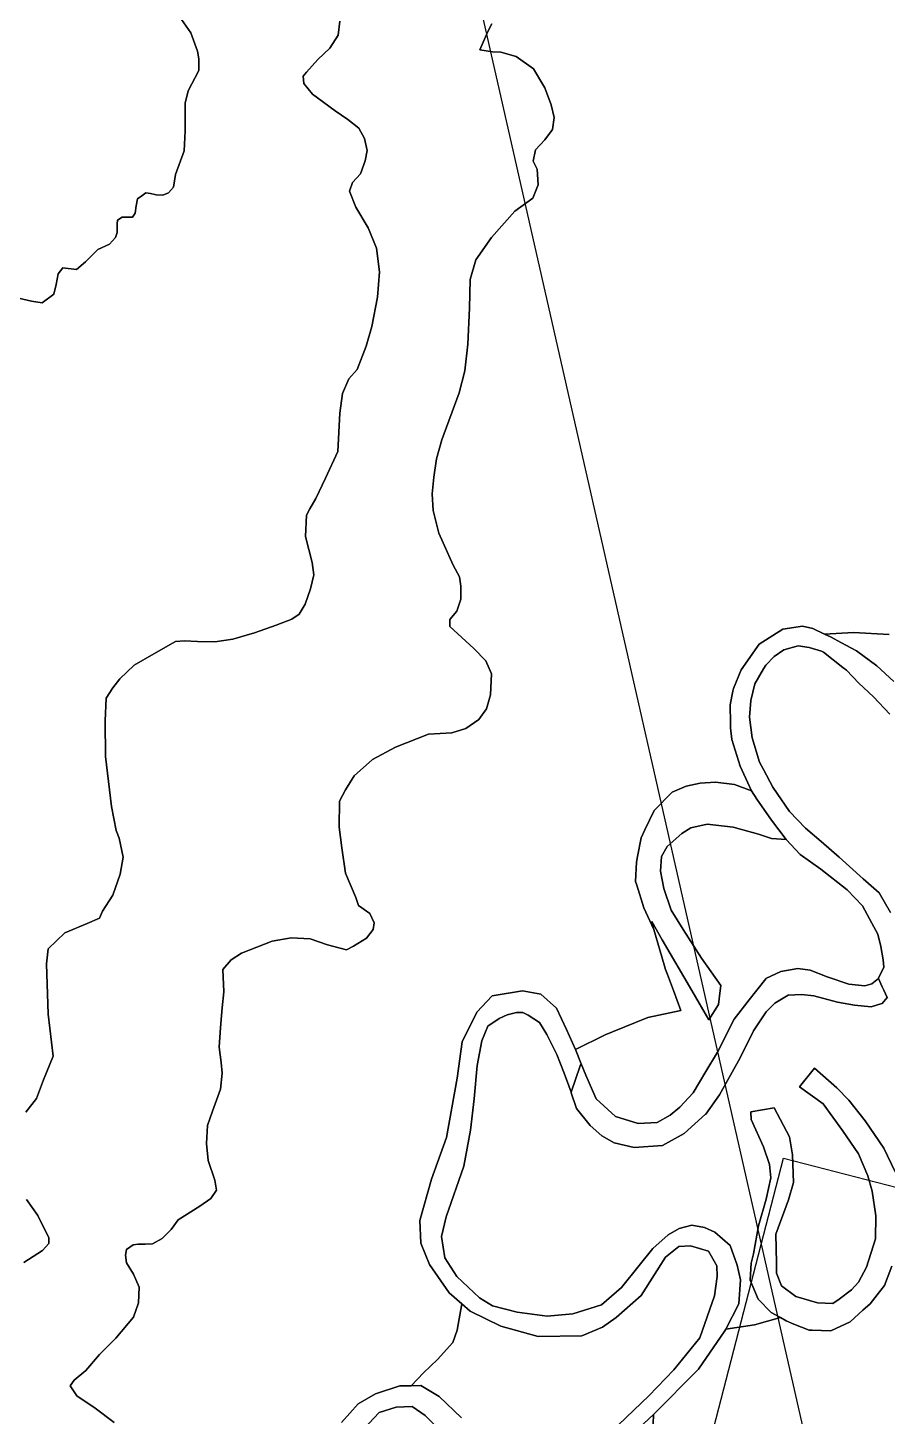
# Model space of a CAD drawing. Header units: inches. Extents: x 288635 to 1232953, y 676945 to 1655780.
# Drawn here: x 425495 to 442106, y 1046523 to 1073372 of the extents above; entities that cross this region are included whole.
import ezdxf

# ---------------------------------------------------------------- set-up
doc = ezdxf.new("R2010")
doc.units = ezdxf.units.IN
doc.header["$MEASUREMENT"] = 0
doc.layers.add('Images', color=7, linetype='Continuous')
picture_1 = doc.add_image_def('image10.jpg', size_in_pixel=(2573, 3746))
picture_2 = doc.add_image_def('image11.jpg', size_in_pixel=(2580, 3737))

msp = doc.modelspace()

# ---------------------------------------------------------------- linework, layer by layer
at = {"color": 1}
for points in [[(428422.4812, 1073594.187), (428644.7316, 1073276.6864), (428777.0235, 1072916.8524), (428803.4819, 1072773.9771), (428803.4819, 1072546.4349), (428597.1065, 1072154.8508), (428533.6064, 1071911.4337), (428533.6064, 1071376.9743), (428517.7313, 1070990.6818), (428352.9126, 1070536.3167), (428311.3559, 1070287.0563), (428213.9891, 1070176.9894), (428103.9222, 1070134.656), (427976.9219, 1070143.1227), (427866.855, 1070164.2894), (427777.9549, 1070176.9894), (427697.5214, 1070121.956), (427612.8545, 1070062.6892), (427591.6878, 1069931.4556), (427570.5211, 1069787.522), (427519.721, 1069707.0885), (427413.8875, 1069711.3218), (427316.5206, 1069707.0885), (427227.6204, 1069652.0551), (427219.1537, 1069580.0883), (427223.3871, 1069410.7546), (427189.5204, 1069313.3877), (427070.9868, 1069187.2341), (426848.7363, 1069086.6923), (426610.6109, 1068843.2751), (426435.9855, 1068695.1081), (426171.4016, 1068732.1499), (426081.4431, 1068615.733), (426044.4014, 1068409.3576), (425996.7763, 1068218.8572), (425774.5259, 1068054.8152), (425568.1504, 1068086.5653), (425203.0247, 1068165.9404)], [(425203.0247, 1068165.9404), (425568.1504, 1068086.5653), (425774.5259, 1068054.8152), (425996.7763, 1068218.8572), (426044.4014, 1068409.3576), (426081.4431, 1068615.733), (426171.4016, 1068732.1499), (426435.9855, 1068695.1081), (426610.6109, 1068843.2751), (426848.7363, 1069086.6923), (427070.9868, 1069187.2341), (427189.5204, 1069313.3877), (427223.3871, 1069410.7546), (427219.1537, 1069580.0883), (427227.6204, 1069652.0551), (427316.5206, 1069707.0885), (427413.8875, 1069711.3218), (427519.721, 1069707.0885), (427570.5211, 1069787.522), (427591.6878, 1069931.4556), (427612.8545, 1070062.6892), (427697.5214, 1070121.956), (427777.9549, 1070176.9894), (427866.855, 1070164.2894), (427976.9219, 1070143.1227), (428103.9222, 1070134.656), (428213.9891, 1070176.9894), (428311.3559, 1070287.0563), (428352.9126, 1070536.3167), (428517.7313, 1070990.6818), (428533.6064, 1071376.9743), (428533.6064, 1071911.4337), (428597.1065, 1072154.8508), (428803.4819, 1072546.4349), (428803.4819, 1072773.9771), (428777.0235, 1072916.8524), (428644.7316, 1073276.6864), (428422.4812, 1073594.187)], [(431527.1965, 1073499.5215), (431494.5841, 1073226.8265), (431332.0238, 1072977.906), (431098.3433, 1072759.4655), (430884.9829, 1072515.625), (430818.9428, 1072434.3449), (430829.1028, 1072292.1046), (430996.7431, 1072088.9042), (431438.704, 1071763.7835), (431682.5445, 1071596.1432), (431895.9049, 1071433.5829), (432002.5852, 1071230.3825), (432053.3853, 1071001.782), (432017.8252, 1070798.5816), (431926.385, 1070549.6611), (431773.9847, 1070382.0208), (431713.0246, 1070214.3804), (431834.9448, 1069904.4998), (432073.7053, 1069503.179), (432236.2656, 1069106.9382), (432292.1457, 1068649.7373), (432251.5056, 1068162.0563), (432144.8254, 1067598.1752), (432033.0652, 1067212.0944), (431860.3449, 1066765.0535), (431697.7845, 1066582.1732), (431575.8643, 1066302.7726), (431525.0642, 1065916.6918), (431484.4241, 1065180.0904), (431250.7436, 1064661.9293), (431062.7833, 1064270.7685), (430945.943, 1064067.5681), (430884.9829, 1063945.6479), (430864.6629, 1063534.1671), (430991.6631, 1063031.2461), (431022.1432, 1062792.4856), (430956.1031, 1062523.2451), (430854.5029, 1062223.5245), (430742.7426, 1062030.4841), (430600.5023, 1061939.0439), (430295.7017, 1061822.2037), (429874.0609, 1061669.8033), (429457.5001, 1061547.8831), (429112.0594, 1061497.083), (428776.7787, 1061502.163), (428522.7782, 1061517.403), (428350.0578, 1061502.163), (427928.417, 1061268.4825), (427552.4962, 1061044.9621), (427273.0957, 1060780.8016), (427141.0154, 1060608.0812), (427008.9352, 1060409.9608), (426988.6151, 1059967.9999), (426998.7751, 1059282.1986), (427115.6154, 1058311.9166), (427201.9755, 1057849.6357), (427257.8557, 1057702.3154), (427339.1358, 1057331.4747), (427278.1757, 1057006.354), (427141.0154, 1056599.9532), (426941.4628, 1056287.3421), (426882.196, 1056151.8751), (426645.1288, 1056050.2749), (426213.328, 1055872.4746), (425891.594, 1055559.2073), (425857.7272, 1055271.3401), (425891.594, 1054297.6714), (425984.7275, 1053484.8698), (425798.4605, 1053027.6689), (425662.9935, 1052663.6015), (425459.7931, 1052401.1343)], [(425459.7931, 1052401.1343), (425662.9935, 1052663.6015), (425798.4605, 1053027.6689), (425984.7275, 1053484.8698), (425891.594, 1054297.6714), (425857.7272, 1055271.3401), (425891.594, 1055559.2073), (426213.328, 1055872.4746), (426645.1288, 1056050.2749), (426882.196, 1056151.8751), (426941.4628, 1056287.3421), (427141.0154, 1056599.9532), (427278.1757, 1057006.354), (427339.1358, 1057331.4747), (427257.8557, 1057702.3154), (427201.9755, 1057849.6357), (427115.6154, 1058311.9166), (426998.7751, 1059282.1986), (426988.6151, 1059967.9999), (427008.9352, 1060409.9608), (427141.0154, 1060608.0812), (427273.0957, 1060780.8016), (427552.4962, 1061044.9621), (427928.417, 1061268.4825), (428350.0578, 1061502.163), (428522.7782, 1061517.403), (428776.7787, 1061502.163), (429112.0594, 1061497.083), (429457.5001, 1061547.8831), (429874.0609, 1061669.8033), (430295.7017, 1061822.2037), (430600.5023, 1061939.0439), (430742.7426, 1062030.4841), (430854.5029, 1062223.5245), (430956.1031, 1062523.2451), (431022.1432, 1062792.4856), (430991.6631, 1063031.2461), (430864.6629, 1063534.1671), (430884.9829, 1063945.6479), (430945.943, 1064067.5681), (431062.7833, 1064270.7685), (431250.7436, 1064661.9293), (431484.4241, 1065180.0904), (431525.0642, 1065916.6918), (431575.8643, 1066302.7726), (431697.7845, 1066582.1732), (431860.3449, 1066765.0535), (432033.0652, 1067212.0944), (432144.8254, 1067598.1752), (432251.5056, 1068162.0563), (432292.1457, 1068649.7373), (432236.2656, 1069106.9382), (432073.7053, 1069503.179), (431834.9448, 1069904.4998), (431713.0246, 1070214.3804), (431773.9847, 1070382.0208), (431926.385, 1070549.6611), (432017.8252, 1070798.5816), (432053.3853, 1071001.782), (432002.5852, 1071230.3825), (431895.9049, 1071433.5829), (431682.5445, 1071596.1432), (431438.704, 1071763.7835), (430996.7431, 1072088.9042), (430829.1028, 1072292.1046), (430818.9428, 1072434.3449), (430884.9829, 1072515.625), (431098.3433, 1072759.4655), (431332.0238, 1072977.906), (431494.5841, 1073226.8265), (431527.1965, 1073499.5215)], [(427162.5673, 1046401.9501), (426794.2665, 1046681.3507), (426442.8992, 1046914.1845), (426315.8989, 1047108.9182), (426392.0991, 1047223.2184), (426616.4662, 1047409.4855), (426883.1667, 1047718.5194), (427196.434, 1048031.7867), (427535.1014, 1048438.1875), (427632.4682, 1048713.3548), (427645.1682, 1049018.1554), (427539.3347, 1049267.9225), (427403.8678, 1049488.0563), (427382.701, 1049636.2233), (427399.6344, 1049746.2902), (427530.868, 1049839.4237), (427628.2349, 1049847.8904), (427763.7018, 1049847.8904), (427907.6354, 1049856.357), (428089.6691, 1049962.1906), (428267.4695, 1050135.7576), (428403.1481, 1050323.0124), (428819.7089, 1050587.1729), (429033.0693, 1050734.4932), (429139.7496, 1050897.0536), (429109.2695, 1051085.0139), (428982.2692, 1051466.0147), (428951.7892, 1051796.2154), (428967.0292, 1052141.6561), (429063.5494, 1052421.0566), (429221.0297, 1052847.7775), (429251.5098, 1053157.6581), (429231.1897, 1053360.8585), (429195.6297, 1053660.5791), (429221.0297, 1054041.5799), (429251.5098, 1054422.5806), (429281.9898, 1054732.4612), (429266.7498, 1055159.1821), (429424.2301, 1055347.1425), (429627.113, 1055474.2486), (430219.7809, 1055707.0824), (430584.9066, 1055770.5825), (430950.0323, 1055754.7074), (431288.6997, 1055638.2905), (431653.8254, 1055543.0404), (431791.409, 1055611.8322), (432040.1179, 1055765.2908), (432167.1181, 1055934.6245), (432188.2848, 1056066.9164), (432108.9097, 1056246.8334), (431886.6592, 1056400.2921), (431833.7424, 1056553.7507), (431632.6587, 1057024.71), (431563.8669, 1057516.836), (431516.2418, 1057913.7118), (431518.4643, 1058419.0669), (431632.7645, 1058634.9674), (431804.2149, 1058908.0179), (432159.8156, 1059219.1685), (432604.3165, 1059460.469), (433239.3178, 1059714.4695), (433690.1687, 1059739.8696), (433963.2192, 1059822.4197), (434210.8697, 1059993.8701), (434363.27, 1060203.4205), (434439.4702, 1060470.121), (434458.5202, 1060876.5219), (434350.57, 1061130.5224), (434115.6195, 1061365.4728), (433652.0686, 1061797.2737), (433652.0686, 1061930.624), (433785.4189, 1062089.3743), (433861.619, 1062324.3248), (433861.619, 1062571.9752), (433836.219, 1062756.1256), (433715.5687, 1062978.3761), (433442.5182, 1063600.6773), (433328.2179, 1064038.8282), (433309.1679, 1064362.6788), (433340.918, 1064680.1795), (433391.7181, 1065035.7802), (433499.6683, 1065404.0809), (433829.8689, 1066312.1327), (433944.1692, 1066737.5836), (434001.3193, 1067251.9346), (434033.0693, 1067950.436), (434045.7694, 1068502.8871), (434153.7196, 1068883.8879), (434458.5202, 1069315.6887), (434909.3711, 1069823.6898), (435258.6218, 1070077.6903), (435360.222, 1070331.6908), (435341.172, 1070636.4914), (435265.4205, 1070794.776), (435307.754, 1071011.7348), (435487.671, 1071207.5269), (435635.838, 1071403.3189), (435667.588, 1071636.1527), (435609.3796, 1071879.5699), (435487.671, 1072212.9455), (435270.7122, 1072578.0713), (434932.0449, 1072816.1967), (434635.711, 1072900.8636), (434476.9606, 1072906.1552), (434233.5435, 1072948.4887), (434387.0021, 1073297.7394), (434466.3773, 1073451.198)], [(434466.3773, 1073451.198), (434387.0021, 1073297.7394), (434233.5435, 1072948.4887), (434476.9606, 1072906.1552), (434635.711, 1072900.8636), (434932.0449, 1072816.1967), (435270.7122, 1072578.0713), (435487.671, 1072212.9455), (435609.3796, 1071879.5699), (435667.588, 1071636.1527), (435635.838, 1071403.3189), (435487.671, 1071207.5269), (435307.754, 1071011.7348), (435265.4205, 1070794.776), (435341.172, 1070636.4914), (435360.222, 1070331.6908), (435258.6218, 1070077.6903), (434909.3711, 1069823.6898), (434458.5202, 1069315.6887), (434153.7196, 1068883.8879), (434045.7694, 1068502.8871), (434033.0693, 1067950.436), (434001.3193, 1067251.9346), (433944.1692, 1066737.5836), (433829.8689, 1066312.1327), (433499.6683, 1065404.0809), (433391.7181, 1065035.7802), (433340.918, 1064680.1795), (433309.1679, 1064362.6788), (433328.2179, 1064038.8282), (433442.5182, 1063600.6773), (433715.5687, 1062978.3761), (433836.219, 1062756.1256), (433861.619, 1062571.9752), (433861.619, 1062324.3248), (433785.4189, 1062089.3743), (433652.0686, 1061930.624), (433652.0686, 1061797.2737), (434115.6195, 1061365.4728), (434350.57, 1061130.5224), (434458.5202, 1060876.5219), (434439.4702, 1060470.121), (434363.27, 1060203.4205), (434210.8697, 1059993.8701), (433963.2192, 1059822.4197), (433690.1687, 1059739.8696), (433239.3178, 1059714.4695), (432604.3165, 1059460.469), (432159.8156, 1059219.1685), (431804.2149, 1058908.0179), (431632.7645, 1058634.9674), (431518.4643, 1058419.0669), (431516.2418, 1057913.7118), (431563.8669, 1057516.836), (431632.6587, 1057024.71), (431833.7424, 1056553.7507), (431886.6592, 1056400.2921), (432108.9097, 1056246.8334), (432188.2848, 1056066.9164), (432167.1181, 1055934.6245), (432040.1179, 1055765.2908), (431791.409, 1055611.8322), (431653.8254, 1055543.0404), (431288.6997, 1055638.2905), (430950.0323, 1055754.7074), (430584.9066, 1055770.5825), (430219.7809, 1055707.0824), (429627.113, 1055474.2486), (429424.2301, 1055347.1425), (429266.7498, 1055159.1821), (429281.9898, 1054732.4612), (429251.5098, 1054422.5806), (429221.0297, 1054041.5799), (429195.6297, 1053660.5791), (429231.1897, 1053360.8585), (429251.5098, 1053157.6581), (429221.0297, 1052847.7775), (429063.5494, 1052421.0566), (428967.0292, 1052141.6561), (428951.7892, 1051796.2154), (428982.2692, 1051466.0147), (429109.2695, 1051085.0139), (429139.7496, 1050897.0536), (429033.0693, 1050734.4932), (428819.7089, 1050587.1729), (428403.1481, 1050323.0124), (428267.4695, 1050135.7576), (428089.6691, 1049962.1906), (427907.6354, 1049856.357), (427763.7018, 1049847.8904), (427628.2349, 1049847.8904), (427530.868, 1049839.4237), (427399.6344, 1049746.2902), (427382.701, 1049636.2233), (427403.8678, 1049488.0563), (427539.3347, 1049267.9225), (427645.1682, 1049018.1554), (427632.4682, 1048713.3548), (427535.1014, 1048438.1875), (427196.434, 1048031.7867), (426883.1667, 1047718.5194), (426616.4662, 1047409.4855), (426392.0991, 1047223.2184), (426315.8989, 1047108.9182), (426442.8992, 1046914.1845), (426794.2665, 1046681.3507), (427162.5673, 1046401.9501)], [(442142.0356, 1061638.5234), (441456.2342, 1061676.6235), (440896.7038, 1061648.1371), (440669.4117, 1061755.289), (440471.2913, 1061801.0091), (440085.2106, 1061745.129), (439633.0897, 1061455.5684), (439282.569, 1060957.7274), (439135.2487, 1060597.0467), (439123.6821, 1060541.8828), (439069.2085, 1060282.0861), (439075.3923, 1059920.3377), (439076.8559, 1059834.7177), (439104.1484, 1059607.1905), (439262.2489, 1059093.3637), (439485.6027, 1058614.0837), (439153.6637, 1058740.9644), (438787.903, 1058786.6845), (438493.2624, 1058766.3645), (438218.9418, 1058705.4044), (437949.7013, 1058588.5641), (437599.1806, 1058232.9634), (437424.1738, 1057865.092), (437350.2601, 1057709.7224), (437279.6672, 1057344.9923), (437258.8199, 1057237.2814), (437243.5799, 1056861.3607), (437265.4289, 1056790.8801), (437401.0602, 1056353.3597), (437597.0758, 1055937.9517), (437793.327, 1055250.6522), (437818.6294, 1055162.0396), (437862.2313, 1055061.6231), (437973.2535, 1054757.0492), (438114.9633, 1054368.288), (437479.9621, 1054235.9961), (436794.1283, 1053954.6284), (436654.4604, 1053897.3287), (436079.9329, 1053611.4573), (435906.7052, 1054000.8919), (435712.77, 1054414.1965), (435413.0494, 1054683.437), (435057.4487, 1054749.4771), (434473.2475, 1054652.9569), (434173.7446, 1054333.3517), (433889.0464, 1053763.9552), (433792.5262, 1053057.8338), (433589.3258, 1051909.7515), (433294.6852, 1051107.1099), (433071.1647, 1050304.4683), (433091.4848, 1049867.5874), (433259.1251, 1049456.1066), (433640.1259, 1048907.4655), (433885.745, 1048695.6191), (433796.2139, 1048184.187), (433711.547, 1047951.3532), (433415.2131, 1047616.9192), (433144.2792, 1047362.9187), (432903.0477, 1047111.8664), (432685.0839, 1047109.1419), (432217.723, 1046956.7416), (431882.4423, 1046763.7012), (431558.3377, 1046399.7184)], [(442108.5387, 1054607.4243), (442103.3152, 1054619.0095), (442038.2605, 1054763.2955), (442009.9957, 1054825.9845), (441936.5295, 1054988.9267), (441934.3343, 1054993.7955), (442041.0145, 1055207.1559), (442030.8545, 1055349.3962), (441980.0544, 1055608.4767), (441924.1743, 1055847.2372), (441810.8008, 1056056.3918), (441629.5337, 1056390.7983), (441329.8131, 1056700.6789), (440821.812, 1057101.9997), (440425.5713, 1057386.4803), (440151.2507, 1057676.0409), (439871.8501, 1058046.8816), (439587.4051, 1058453.796), (439485.6027, 1058614.0837), (439262.2489, 1059093.3637), (439104.1484, 1059607.1905), (439076.8559, 1059834.7177), (439075.3923, 1059920.3377), (439069.2085, 1060282.0861), (439123.6821, 1060541.8828), (439135.2487, 1060597.0467), (439282.569, 1060957.7274), (439633.0897, 1061455.5684), (440085.2106, 1061745.129), (440471.2913, 1061801.0091), (440669.4117, 1061755.289), (440896.7038, 1061648.1371), (441025.0125, 1061587.6487), (441207.9411, 1061486.9054), (441207.9411, 1061486.9054), (441510.873, 1061324.0516), (441902.4571, 1061030.3635), (442233.187, 1060731.3838)], [(442233.187, 1060731.3838), (441902.4571, 1061030.3635), (441510.873, 1061324.0516), (441207.9411, 1061486.9054), (441025.0125, 1061587.6487), (440896.7038, 1061648.1371), (441456.2342, 1061676.6235), (442142.0356, 1061638.5234)], [(442156.4576, 1060101.6742), (441838.0099, 1060436.4844), (441555.6618, 1060699.4936), (441318.5947, 1060949.2607), (441248.7028, 1061003.6065), (440873.0225, 1061295.7241), (440837.0521, 1061318.4081), (440598.2916, 1061389.5283), (440384.9312, 1061420.0083), (440105.5306, 1061343.8082), (439922.6502, 1061216.8079), (439760.0899, 1061049.1676), (439714.8119, 1060972.6262), (439546.7295, 1060688.4869), (439470.5293, 1060363.3662), (439445.1293, 1060043.3256), (439495.9294, 1059642.0048), (439638.1697, 1059169.5638), (439714.8119, 1059026.7989), (439897.2502, 1058686.9629), (440217.2908, 1058219.6019), (440527.1715, 1057894.4813), (440831.9721, 1057635.4008), (441177.4128, 1057335.6802), (441639.6937, 1056914.0393), (441949.5743, 1056644.7988), (442166.6579, 1056262.2561)], [(442166.6579, 1056262.2561), (441949.5743, 1056644.7988), (441639.6937, 1056914.0393), (441177.4128, 1057335.6802), (440831.9721, 1057635.4008), (440527.1715, 1057894.4813), (440217.2908, 1058219.6019), (439897.2502, 1058686.9629), (439714.8119, 1059026.7989), (439638.1697, 1059169.5638), (439495.9294, 1059642.0048), (439445.1293, 1060043.3256), (439470.5293, 1060363.3662), (439546.7295, 1060688.4869), (439714.8119, 1060972.6262), (439760.0899, 1061049.1676), (439922.6502, 1061216.8079), (440105.5306, 1061343.8082), (440384.9312, 1061420.0083), (440598.2916, 1061389.5283), (440837.0521, 1061318.4081), (440873.0225, 1061295.7241), (441248.7028, 1061003.6065), (441318.5947, 1060949.2607), (441555.6618, 1060699.4936), (441838.0099, 1060436.4844), (442156.4576, 1060101.6742)], [(436911.6524, 1046357.3004), (437495.8536, 1046916.1015), (437983.5345, 1047419.0225), (438486.4555, 1048038.7837), (438765.8561, 1048851.5853), (438816.6562, 1049227.5061), (438811.5762, 1049430.7065), (438654.0959, 1049715.1871), (438303.5752, 1049816.7873), (438080.0547, 1049806.6273), (437820.9742, 1049598.3468), (437348.5333, 1048856.6654), (436865.9323, 1048429.9445), (436601.7718, 1048241.9841), (436205.531, 1048074.3438), (435357.1693, 1048064.1838), (434640.8879, 1048262.3042), (434046.5267, 1048556.9448), (433885.745, 1048695.6191), (433640.1259, 1048907.4655), (433259.1251, 1049456.1066), (433091.4848, 1049867.5874), (433071.1647, 1050304.4683), (433294.6852, 1051107.1099), (433589.3258, 1051909.7515), (433792.5262, 1053057.8338), (433889.0464, 1053763.9552), (434173.7446, 1054333.3517), (434473.2475, 1054652.9569), (435057.4487, 1054749.4771), (435413.0494, 1054683.437), (435712.77, 1054414.1965), (435712.77, 1054414.1965), (435906.7052, 1054000.8919), (436079.9329, 1053611.4573), (436190.291, 1053337.2343), (436186.8827, 1053327.1935), (436184.9993, 1053331.9426), (436180.1348, 1053317.612), (436172.8801, 1053296.24), (436000.4799, 1052788.3586), (435860.2848, 1053155.4148), (435722.93, 1053515.0347), (435529.8896, 1053906.1955), (435382.5693, 1054134.7959), (435169.2089, 1054277.0362), (435062.5287, 1054327.8363), (434940.6085, 1054327.8363), (434757.7281, 1054287.1962), (434605.3278, 1054216.0761), (434386.8873, 1054063.6758), (434270.0471, 1053784.2752), (434178.6069, 1053306.7543), (434122.7268, 1052661.593), (434051.6067, 1052051.9917), (433919.5264, 1051361.1104), (433584.2457, 1050380.6684), (433492.8056, 1049999.6676), (433553.7657, 1049588.1868), (433787.4462, 1049222.4261), (434224.327, 1048810.9453), (434478.3275, 1048658.545), (434955.8485, 1048536.6247), (435534.9696, 1048460.4246), (436027.7306, 1048501.0646), (436581.4517, 1048673.785), (436972.6125, 1049009.0657), (437312.9732, 1049435.7865), (437577.1337, 1049765.9872), (437871.7743, 1050030.1477), (438085.1347, 1050152.0679), (438328.9752, 1050218.1081), (438572.8157, 1050172.388), (438776.0161, 1050080.9478), (439070.6567, 1049826.9473), (439207.817, 1049445.9465), (439268.7771, 1049161.466), (439238.2971, 1048699.185), (438984.7459, 1048206.4347), (438969.0565, 1048175.944), (438455.9755, 1047434.2625), (437587.2938, 1046555.4208), (437109.7728, 1046113.4599)], [(442261.8503, 1051245.5608), (442043.4099, 1051707.8417), (441682.7292, 1052236.1628), (441362.6885, 1052637.4836), (441134.0881, 1052876.244), (440702.2872, 1053252.1648), (440412.7266, 1052891.4841), (440864.8475, 1052561.2834), (441240.7683, 1052048.2024), (441550.6489, 1051596.0815), (441728.4493, 1051169.3606), (441814.8094, 1050874.72), (441885.9296, 1050397.1991), (441880.8496, 1049950.1582), (441708.1292, 1049406.5971), (441550.6489, 1049111.9565), (441413.4886, 1048964.6362), (441179.8082, 1048786.8359), (441057.8879, 1048700.4757), (440758.1673, 1048715.7157), (440341.6065, 1048837.636), (440062.2059, 1049045.9164), (439965.6857, 1049289.7569), (439962.8442, 1049488.3454), (439954.9323, 1050041.2991), (440199.3662, 1050707.0797), (440295.8864, 1051042.3604), (440275.5663, 1051575.7614), (440219.6862, 1051926.2821), (439919.9656, 1052485.0833), (439472.9247, 1052408.8831), (439478.0047, 1052261.5628), (439716.7652, 1051733.2418), (439833.6055, 1051387.8011), (439859.0055, 1051133.8006), (439767.5653, 1050717.2397), (439615.165, 1050204.1587), (439518.6448, 1049660.5976), (439478.0047, 1049482.7973), (439457.6847, 1049152.5966), (439610.085, 1048786.8359), (439864.0855, 1048527.7554), (440042.2631, 1048429.3588), (439539.1224, 1048289.5354), (438984.7459, 1048206.4347), (439238.2971, 1048699.185), (439268.7771, 1049161.466), (439207.817, 1049445.9465), (439070.6567, 1049826.9473), (438776.0161, 1050080.9478), (438572.8157, 1050172.388), (438328.9752, 1050218.1081), (438085.1347, 1050152.0679), (437871.7743, 1050030.1477), (437577.1337, 1049765.9872), (437312.9732, 1049435.7865), (436972.6125, 1049009.0657), (436581.4517, 1048673.785), (436027.7306, 1048501.0646), (435534.9696, 1048460.4246), (434955.8485, 1048536.6247), (434478.3275, 1048658.545), (434224.327, 1048810.9453), (433787.4462, 1049222.4261), (433553.7657, 1049588.1868), (433492.8056, 1049999.6676), (433584.2457, 1050380.6684), (433919.5264, 1051361.1104), (434051.6067, 1052051.9917), (434122.7268, 1052661.593), (434178.6069, 1053306.7543), (434270.0471, 1053784.2752), (434386.8873, 1054063.6758), (434605.3278, 1054216.0761), (434757.7281, 1054287.1962), (434940.6085, 1054327.8363), (435062.5287, 1054327.8363), (435169.2089, 1054277.0362), (435382.5693, 1054134.7959), (435529.8896, 1053906.1955), (435722.93, 1053515.0347), (435860.2848, 1053155.4148), (436000.4799, 1052788.3586), (435997.0389, 1052778.2215), (436097.7272, 1052470.9805), (436363.3104, 1052145.0374), (436591.9109, 1051941.837), (436826.8613, 1051808.4867), (437214.2121, 1051719.5865), (437760.3132, 1051757.6866), (438179.414, 1051992.6371), (438592.1649, 1052360.9378), (438593.3311, 1052362.5483), (438597.4566, 1052366.2295), (438864.1571, 1052734.5303), (439264.2079, 1053452.0817), (439524.5584, 1053972.7827), (439765.8589, 1054341.0835), (439932.0176, 1054507.2421), (440192.3681, 1054665.9924), (440446.3686, 1054678.6925), (440687.6691, 1054653.2924), (441144.87, 1054532.6422), (441475.0706, 1054469.142), (441475.0706, 1054469.142), (441792.5713, 1054437.392), (442002.1217, 1054500.8921), (442006.3443, 1054505.8598), (442007.4134, 1054506.1838), (442103.3152, 1054619.0095), (442108.5387, 1054607.4243)], [(442196.1754, 1049426.9563), (442053.5699, 1049050.9964), (441912.2229, 1048871.1003), (441912.2229, 1048871.1003), (441774.1693, 1048695.3957), (441635.1265, 1048570.989), (441388.0886, 1048349.955), (441017.2478, 1048172.1546), (440656.9692, 1048185.1768), (440595.607, 1048187.3947), (440300.4791, 1048302.3796), (440155.0533, 1048367.0717), (440042.2631, 1048429.3588), (439864.0855, 1048527.7554), (439610.085, 1048786.8359), (439457.6847, 1049152.5966), (439478.0047, 1049482.7973), (439518.6448, 1049660.5976), (439615.165, 1050204.1587), (439767.5653, 1050717.2397), (439859.0055, 1051133.8006), (439833.6055, 1051387.8011), (439716.7652, 1051733.2418), (439478.0047, 1052261.5628), (439472.9247, 1052408.8831), (439919.9656, 1052485.0833), (440219.6862, 1051926.2821), (440275.5663, 1051575.7614), (440295.8864, 1051042.3604), (440199.3662, 1050707.0797), (439954.9323, 1050041.2991), (439962.8442, 1049488.3454), (439965.6857, 1049289.7569), (440062.2059, 1049045.9164), (440341.6065, 1048837.636), (440758.1673, 1048715.7157), (441057.8879, 1048700.4757), (441179.8082, 1048786.8359), (441413.4886, 1048964.6362), (441550.6489, 1049111.9565), (441708.1292, 1049406.5971), (441880.8496, 1049950.1582), (441885.9296, 1050397.1991), (441814.8094, 1050874.72), (441728.4493, 1051169.3606), (441550.6489, 1051596.0815), (441240.7683, 1052048.2024), (440864.8475, 1052561.2834), (440412.7266, 1052891.4841), (440702.2872, 1053252.1648), (441134.0881, 1052876.244), (441362.6885, 1052637.4836), (441682.7292, 1052236.1628), (442043.4099, 1051707.8417), (442261.8503, 1051245.5608)], [(425468.2598, 1050716.2643), (425688.3936, 1050402.997), (425900.0607, 1049971.1961), (425900.0607, 1049861.1292), (425781.5271, 1049725.6623), (425417.4597, 1049497.0618)], [(425417.4597, 1049497.0618), (425781.5271, 1049725.6623), (425900.0607, 1049861.1292), (425900.0607, 1049971.1961), (425688.3936, 1050402.997), (425468.2598, 1050716.2643)], [(433878.8863, 1046494.4606), (433447.0855, 1046905.9415), (433091.4848, 1047114.2219), (432903.0477, 1047111.8664), (433144.2792, 1047362.9187), (433415.2131, 1047616.9192), (433711.547, 1047951.3532), (433796.2139, 1048184.187), (433885.745, 1048695.6191), (434046.5267, 1048556.9448), (434640.8879, 1048262.3042), (435357.1693, 1048064.1838), (436205.531, 1048074.3438), (436601.7718, 1048241.9841), (436865.9323, 1048429.9445), (437348.5333, 1048856.6654), (437820.9742, 1049598.3468), (438080.0547, 1049806.6273), (438303.5752, 1049816.7873), (438654.0959, 1049715.1871), (438811.5762, 1049430.7065), (438816.6562, 1049227.5061), (438765.8561, 1048851.5853), (438765.8561, 1048851.5853), (438486.4555, 1048038.7837), (437983.5345, 1047419.0225), (437495.8536, 1046916.1015), (436911.6524, 1046357.3004)], [(437575.1693, 1046197.1003), (437587.2938, 1046555.4208), (438455.9755, 1047434.2625), (438969.0565, 1048175.944), (438984.7459, 1048206.4347), (439539.1224, 1048289.5354), (440042.2631, 1048429.3588), (440155.0533, 1048367.0717), (440300.4791, 1048302.3796), (440595.607, 1048187.3947), (440656.9692, 1048185.1768), (441017.2478, 1048172.1546), (441388.0886, 1048349.955), (441635.1265, 1048570.989), (441774.1693, 1048695.3957), (441912.2229, 1048871.1003), (442053.5699, 1049050.9964), (442196.1754, 1049426.9563)], [(431558.3377, 1046399.7184), (431882.4423, 1046763.7012), (432217.723, 1046956.7416), (432685.0839, 1047109.1419), (432903.0477, 1047111.8664), (433091.4848, 1047114.2219), (433447.0855, 1046905.9415), (433878.8863, 1046494.4606)], [(433579.1657, 1046138.8599), (433177.8449, 1046535.1007), (432923.8444, 1046707.8211), (432613.9638, 1046697.661), (432288.8432, 1046596.0608), (431989.1226, 1046281.1002)], [(431989.1226, 1046281.1002), (432288.8432, 1046596.0608), (432613.9638, 1046697.661), (432923.8444, 1046707.8211), (433177.8449, 1046535.1007), (433579.1657, 1046138.8599)], [(437109.7728, 1046113.4599), (437587.2938, 1046555.4208), (437575.1693, 1046197.1003)]]:
    msp.add_lwpolyline(points, dxfattribs=at)
for points in [[(439871.8501, 1058046.8816), (440151.2507, 1057676.0409), (439869.9451, 1057694.4823), (439714.8119, 1057747.2276), (439615.9446, 1057780.8425), (439128.2637, 1057912.9228), (438625.3427, 1057968.8029), (438310.382, 1057897.6828), (438137.6617, 1057791.0025), (437853.1811, 1057542.082), (437741.4209, 1057343.9616), (437726.1809, 1057064.5611), (437787.141, 1056729.2804), (437929.3813, 1056307.6396), (438163.0617, 1055936.7988), (438518.6624, 1055383.0777), (438889.5032, 1054854.7567), (438877.4571, 1054757.0492), (438843.7831, 1054483.9159), (438655.8227, 1054189.2753), (438326.6205, 1054757.0492), (437758.8889, 1055736.2139), (437553.5636, 1056090.3377), (437597.0758, 1055937.9517), (437401.0602, 1056353.3597), (437265.4289, 1056790.8801), (437243.5799, 1056861.3607), (437258.8199, 1057237.2814), (437279.6672, 1057344.9923), (437350.2601, 1057709.7224), (437424.1738, 1057865.092), (437599.1806, 1058232.9634), (437949.7013, 1058588.5641), (438218.9418, 1058705.4044), (438493.2624, 1058766.3645), (438787.903, 1058786.6845), (439153.6637, 1058740.9644), (439485.6027, 1058614.0837), (439587.4051, 1058453.796), (439871.8501, 1058046.8816)], [(442041.0145, 1055207.1559), (441934.3343, 1054993.7955), (441936.5295, 1054988.9267), (441810.563, 1054887.1846), (441671.0401, 1054848.4457), (441366.0621, 1054874.4845), (440946.9613, 1055020.5348), (440616.7606, 1055147.5351), (440375.4601, 1055179.2851), (440051.6095, 1055122.135), (439762.4795, 1054987.7774), (439758.94, 1054983.2999), (439757.1878, 1054982.4857), (439436.7166, 1054577.0923), (439150.966, 1054202.4415), (438827.1153, 1053561.0902), (438598.5149, 1053186.4395), (438357.2144, 1052773.6886), (438100.7382, 1052498.4459), (437911.6552, 1052347.1795), (437657.6547, 1052201.1292), (437289.354, 1052182.0791), (436851.2031, 1052321.7794), (436482.9023, 1052658.3301), (436455.1871, 1052720.247), (436342.2026, 1052972.6592), (436277.9299, 1053116.2471), (436190.291, 1053337.2343), (436079.9329, 1053611.4573), (436654.4604, 1053897.3287), (436794.1283, 1053954.6284), (437479.9621, 1054235.9961), (438114.9633, 1054368.288), (437973.2535, 1054757.0492), (437862.2313, 1055061.6231), (437818.6294, 1055162.0396), (437793.327, 1055250.6522), (437597.0758, 1055937.9517), (437553.5636, 1056090.3377), (437758.8889, 1055736.2139), (438326.6205, 1054757.0492), (438655.8227, 1054189.2753), (438843.7831, 1054483.9159), (438877.4571, 1054757.0492), (438889.5032, 1054854.7567), (438518.6624, 1055383.0777), (438163.0617, 1055936.7988), (437929.3813, 1056307.6396), (437787.141, 1056729.2804), (437726.1809, 1057064.5611), (437741.4209, 1057343.9616), (437853.1811, 1057542.082), (438137.6617, 1057791.0025), (438310.382, 1057897.6828), (438625.3427, 1057968.8029), (439128.2637, 1057912.9228), (439615.9446, 1057780.8425), (439714.8119, 1057747.2276), (439869.9451, 1057694.4823), (440151.2507, 1057676.0409), (440425.5713, 1057386.4803), (440821.812, 1057101.9997), (441329.8131, 1056700.6789), (441629.5337, 1056390.7983), (441810.8008, 1056056.3918), (441924.1743, 1055847.2372), (441980.0544, 1055608.4767), (442030.8545, 1055349.3962), (442041.0145, 1055207.1559)], [(441366.0621, 1054874.4845), (441671.0401, 1054848.4457), (441810.563, 1054887.1846), (441936.5295, 1054988.9267), (442009.9957, 1054825.9845), (442038.2605, 1054763.2955), (442103.3152, 1054619.0095), (442007.4134, 1054506.1838), (442006.3443, 1054505.8598), (442002.1217, 1054500.8921), (441792.5713, 1054437.392), (441475.0706, 1054469.142), (441144.87, 1054532.6422), (440687.6691, 1054653.2924), (440446.3686, 1054678.6925), (440192.3681, 1054665.9924), (439932.0176, 1054507.2421), (439765.8589, 1054341.0835), (439524.5584, 1053972.7827), (439264.2079, 1053452.0817), (438864.1571, 1052734.5303), (438597.4566, 1052366.2295), (438593.3311, 1052362.5483), (438592.1649, 1052360.9378), (438179.414, 1051992.6371), (437760.3132, 1051757.6866), (437214.2121, 1051719.5865), (436826.8613, 1051808.4867), (436591.9109, 1051941.837), (436363.3104, 1052145.0374), (436097.7272, 1052470.9805), (435997.0389, 1052778.2215), (436000.4799, 1052788.3586), (436172.8801, 1053296.24), (436180.1348, 1053317.612), (436184.9993, 1053331.9426), (436186.8827, 1053327.1935), (436190.291, 1053337.2343), (436277.9299, 1053116.2471), (436342.2026, 1052972.6592), (436455.1871, 1052720.247), (436482.9023, 1052658.3301), (436851.2031, 1052321.7794), (437289.354, 1052182.0791), (437657.6547, 1052201.1292), (437911.6552, 1052347.1795), (438100.7382, 1052498.4459), (438357.2144, 1052773.6886), (438598.5149, 1053186.4395), (438827.1153, 1053561.0902), (439150.966, 1054202.4415), (439436.7166, 1054577.0923), (439757.1878, 1054982.4857), (439758.94, 1054983.2999), (439762.4795, 1054987.7774), (440051.6095, 1055122.135), (440375.4601, 1055179.2851), (440616.7606, 1055147.5351), (440946.9613, 1055020.5348), (441366.0621, 1054874.4845)]]:
    msp.add_lwpolyline(points, close=True, dxfattribs=at)

# ---------------------------------------------------------------- pictures from other files: only their frames are drawn
at = {"layer": 'Images'}
image = msp.add_image(picture_1, insert=(443888.2369, 1031282.0767), size_in_units=(43242.1612, 62955.7466), rotation=12.777861175, dxfattribs=at)
image.dxf.flags = 7
image = msp.add_image(picture_2, insert=(424328.3719, 990691.8328), size_in_units=(43379.0283, 62832.3367), rotation=-14.53947719, dxfattribs=at)
image.dxf.flags = 7

doc.saveas('drawing.dxf')
